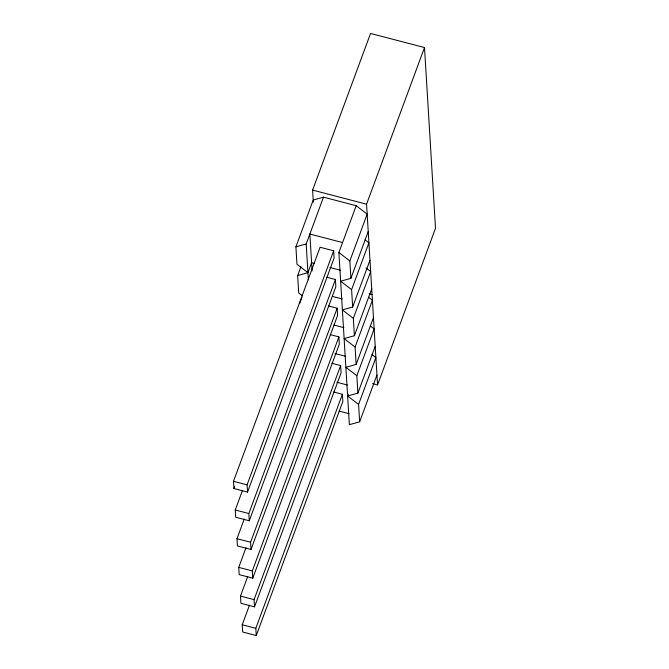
<?xml version="1.0" encoding="UTF-8"?>
<svg xmlns="http://www.w3.org/2000/svg" width="669" height="669" viewBox="0 0 669 669"><rect width="100%" height="100%" fill="white"/><g stroke="black" fill="none" stroke-linecap="round" stroke-linejoin="round"><path stroke-width="1" d="M313.343 202.088L312.615 190.096L370.559 33.45L424.506 47.549L435.502 228.296L377.559 384.943L372.566 383.638M314.497 263.469L311.612 262.716L307.924 272.668L296.961 264.247L295.907 246.844L313.217 200.039L323.495 197.163L356.209 205.709L367.172 214.13L349.854 260.943L350.907 278.337L340.638 281.214L351.601 289.635L352.655 307.038L342.377 309.906L353.341 318.327L354.403 335.729L344.125 338.598L355.088 347.027L356.151 364.421L345.873 367.298L356.836 375.719L357.89 393.113L347.621 395.989L348.29 394.175M308.367 279.843L306.185 243.976L323.495 197.163M302.622 295.949L298.709 292.938L297.655 275.544L300.899 266.764M233.498 481.304L320.075 247.254L333.664 250.8L334.107 258.033L247.53 492.083L233.933 488.529L233.498 481.304L247.087 484.849L247.53 492.083M299.754 303.258L301.92 297.412M233.933 488.529L234.66 486.572M326.673 277.217L335.412 279.5L335.855 286.725L249.278 520.775L235.68 517.221L235.245 509.995L242.487 490.41M247.087 484.849L333.664 250.8M376.956 375L359.638 421.805L349.36 424.681L338.89 252.522L356.209 205.709M328.42 305.909L337.159 308.192L337.594 315.417L251.017 549.466L237.428 545.921L236.985 538.687L244.235 519.102M249.278 520.775L248.835 513.549L335.412 279.5M377.559 384.943L366.562 204.196L424.506 47.549M330.168 334.6L338.899 336.883L339.342 344.117L252.765 578.167L239.176 574.612L238.733 567.379L245.975 547.794M251.017 549.466L250.582 542.241L337.159 308.192M350.907 278.337L368.226 231.533M351.601 289.635L368.912 242.83L364.998 239.82M331.908 363.292L340.646 365.575L341.09 372.809L254.513 606.858L240.915 603.304L240.48 596.079L247.722 576.486M252.765 578.167L252.322 570.933L338.899 336.883M352.655 307.038L369.974 260.224M353.341 318.327L370.659 271.522L365.96 267.909M333.655 391.984L342.394 394.275L342.837 401.5L256.252 635.55L242.663 631.996L242.22 624.771L249.47 605.186M254.513 606.858L254.069 599.625L340.646 365.575M354.403 335.729L371.721 288.916M355.088 347.027L372.407 300.214L368.485 297.203M256.252 635.55L255.817 628.316L342.394 394.275M356.151 364.421L373.461 317.608M356.836 375.719L374.147 328.905L370.233 325.903M357.89 393.113L375.209 346.308M359.638 421.805L358.584 404.411L375.894 357.606L371.981 354.595M295.907 246.844L306.185 243.976M297.655 275.544L307.924 272.668M312.615 190.096L366.562 204.196M342.57 242.571L309.864 234.025L312.105 270.912M329.884 267.491L340.471 270.259M369.163 293.808L372.064 294.569M332.593 296.434L342.21 298.951M333.931 325.025L343.841 327.618M335.119 353.575L345.706 356.334M336.867 382.267L347.454 385.035M339.166 411.101L349.076 413.693M235.245 509.995L248.835 513.549M236.985 538.687L250.582 542.241M238.733 567.379L252.322 570.933M240.48 596.079L254.069 599.625M242.22 624.771L255.817 628.316M338.89 252.522L349.854 260.943M347.621 395.989L358.584 404.411"/></g></svg>
